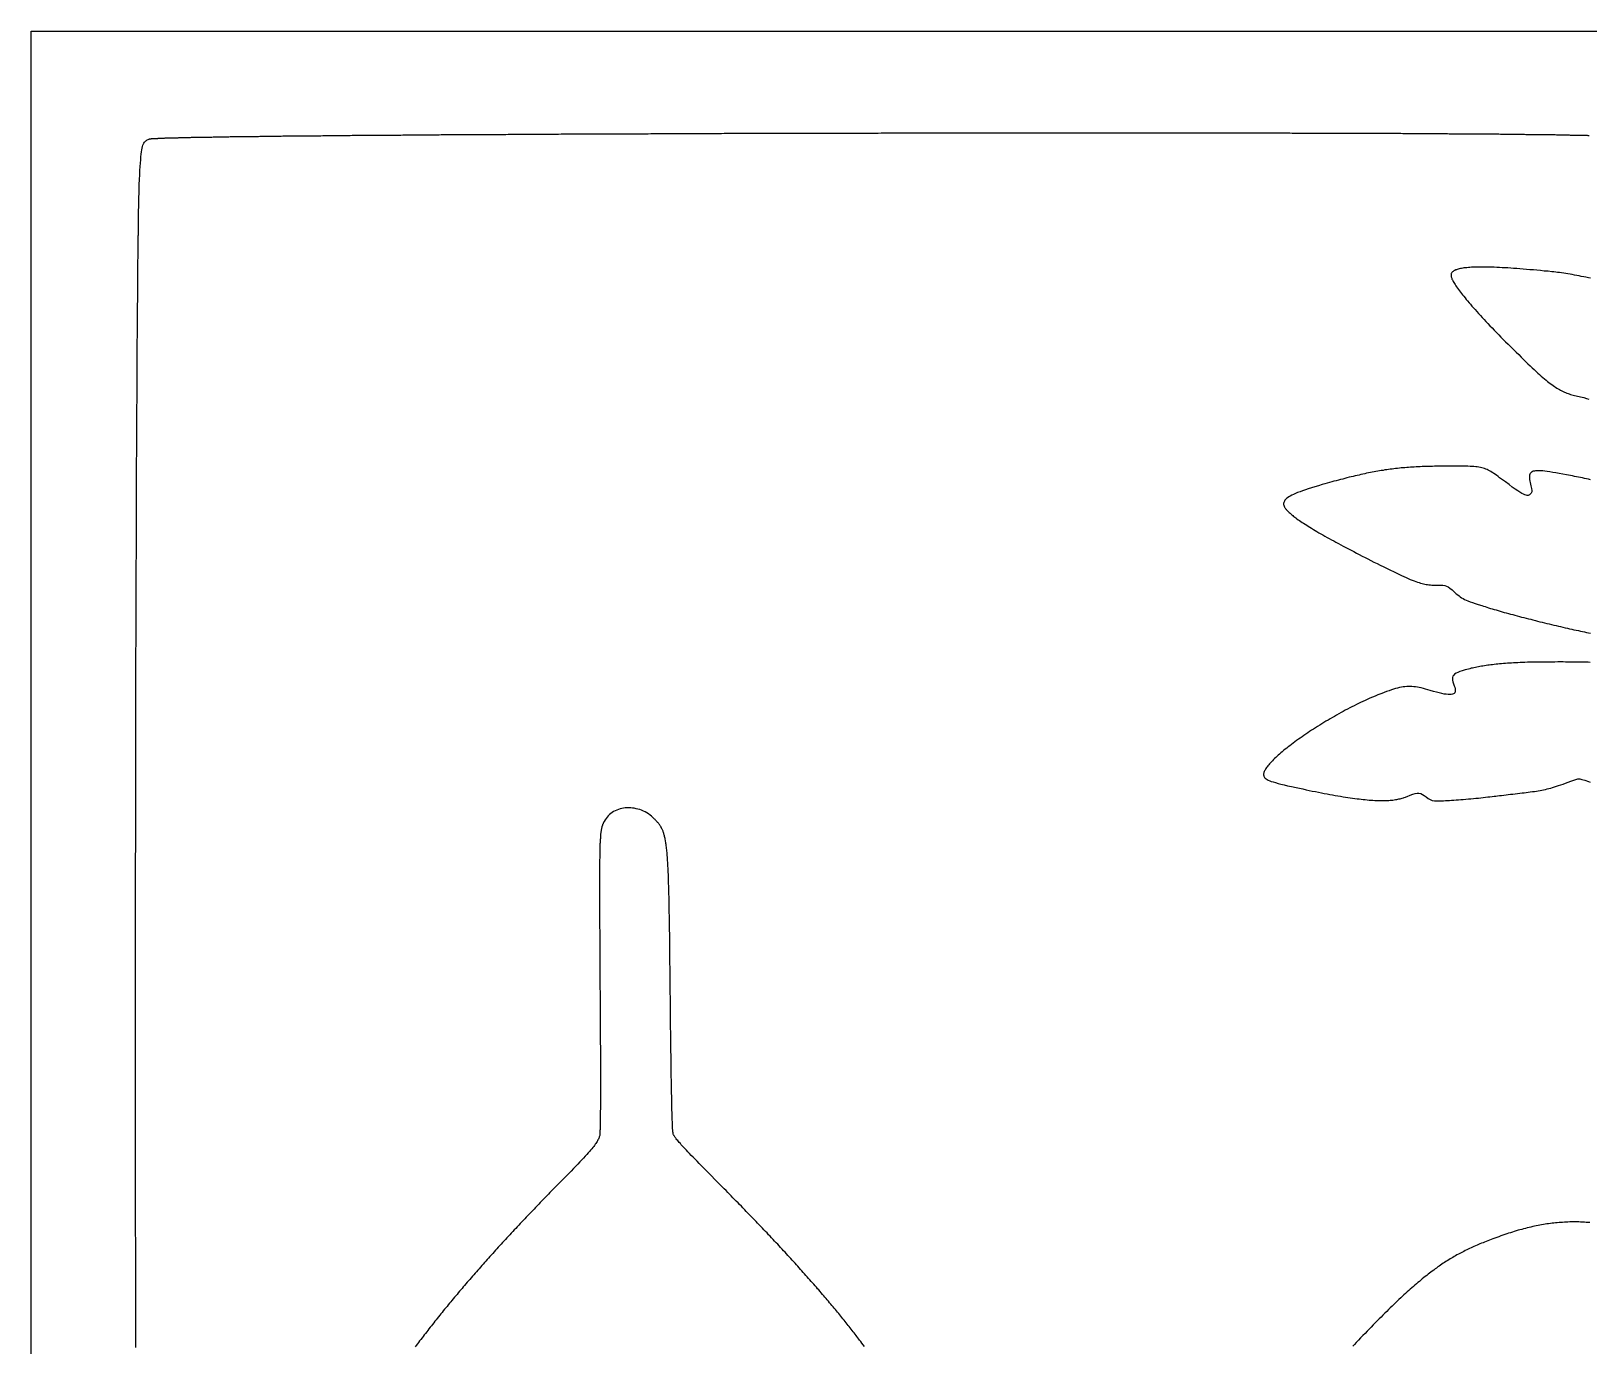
# Model space of a CAD drawing. Header units: millimetres. Extents: x 0 to 300, y 0 to 300.
# Drawn here: x 0 to 117, y 201.3 to 300 of the extents above; entities that cross this region are included whole.
import ezdxf

# ---------------------------------------------------------------- set-up
doc = ezdxf.new("R2010")
doc.units = ezdxf.units.MM
doc.layers.add('DIS_KONTUR', color=1, linetype='Continuous')
doc.layers.add('IC_DELIKLER', color=5, linetype='Continuous')

msp = doc.modelspace()

# ---------------------------------------------------------------- linework, layer by layer
at = {"layer": 'DIS_KONTUR'}
msp.add_lwpolyline([(0, 300), (300, 300), (300, 0), (0, 0)], close=True, dxfattribs=at)
at = {"layer": 'IC_DELIKLER'}
for points in [[(7.86, 201.16), (7.86, 201.33), (7.86, 201.5), (7.86, 201.67), (7.86, 201.84), (7.86, 202.01), (7.86, 202.18), (7.86, 202.36), (7.86, 202.53), (7.86, 202.7), (7.86, 202.88), (7.86, 203.05), (7.86, 203.22), (7.86, 203.4), (7.86, 203.58), (7.86, 203.75), (7.85, 203.93), (7.85, 204.1), (7.85, 204.28), (7.85, 204.46), (7.85, 204.64), (7.85, 204.81), (7.85, 204.99), (7.85, 205.17), (7.85, 205.35), (7.85, 205.53), (7.85, 205.71), (7.85, 205.89), (7.85, 206.07), (7.85, 206.25), (7.85, 206.43), (7.85, 206.61), (7.85, 206.8), (7.85, 206.98), (7.85, 207.16), (7.85, 207.35), (7.85, 207.53), (7.85, 207.71), (7.85, 207.9), (7.85, 208.08), (7.85, 208.27), (7.85, 208.45), (7.85, 208.64), (7.85, 208.82), (7.85, 209.01), (7.85, 209.19), (7.85, 209.38), (7.84, 209.57), (7.84, 209.75), (7.84, 209.94), (7.84, 210.13), (7.84, 210.32), (7.84, 210.51), (7.84, 210.7), (7.84, 210.88), (7.84, 211.07), (7.84, 211.26), (7.84, 211.45), (7.84, 211.64), (7.84, 211.83), (7.84, 212.02), (7.84, 212.22), (7.84, 212.41), (7.84, 212.6), (7.84, 212.79), (7.84, 212.98), (7.84, 213.17), (7.84, 213.37), (7.84, 213.56), (7.84, 213.75), (7.84, 213.95), (7.84, 214.14), (7.84, 214.33), (7.84, 214.53), (7.84, 214.72), (7.84, 214.92), (7.84, 215.11), (7.84, 215.31), (7.84, 215.5), (7.84, 215.7), (7.84, 215.89), (7.84, 216.09), (7.84, 216.28), (7.84, 216.48), (7.84, 216.68), (7.84, 216.87), (7.84, 217.07), (7.84, 217.27), (7.84, 217.46), (7.84, 217.66), (7.84, 217.86), (7.84, 218.06), (7.84, 218.26), (7.84, 218.45), (7.84, 218.65), (7.84, 218.85), (7.84, 219.05), (7.84, 219.25), (7.84, 219.45), (7.84, 219.65), (7.84, 219.85), (7.84, 220.05), (7.84, 220.25), (7.84, 220.45), (7.84, 220.65), (7.84, 220.85), (7.84, 221.05), (7.84, 221.25), (7.84, 221.45), (7.84, 221.65), (7.84, 221.85), (7.84, 222.06), (7.84, 222.26), (7.84, 222.46), (7.84, 222.66), (7.84, 222.86), (7.84, 223.06), (7.84, 223.27), (7.84, 223.47), (7.84, 223.67), (7.84, 223.87), (7.84, 224.08), (7.84, 224.28), (7.84, 224.48), (7.84, 224.69), (7.84, 224.89), (7.84, 225.09), (7.84, 225.3), (7.84, 225.5), (7.84, 225.7), (7.84, 225.91), (7.84, 226.11), (7.84, 226.31), (7.84, 226.52), (7.84, 226.72), (7.84, 226.93), (7.84, 227.13), (7.84, 227.33), (7.84, 227.54), (7.84, 227.74), (7.84, 227.95), (7.84, 228.15), (7.84, 228.36), (7.84, 228.56), (7.84, 228.77), (7.84, 228.97), (7.84, 229.18), (7.84, 229.38), (7.84, 229.59), (7.84, 229.79), (7.84, 230), (7.84, 230.2), (7.84, 230.41), (7.84, 230.61), (7.84, 230.82), (7.84, 231.02), (7.84, 231.23), (7.84, 231.43), (7.84, 231.64), (7.84, 231.85), (7.84, 232.05), (7.84, 232.26), (7.84, 232.46), (7.84, 232.67), (7.84, 232.87), (7.84, 233.08), (7.84, 233.28), (7.84, 233.49), (7.84, 233.7), (7.84, 233.9), (7.84, 234.11), (7.84, 234.31), (7.84, 234.52), (7.84, 234.72), (7.84, 234.93), (7.84, 235.13), (7.84, 235.34), (7.84, 235.55), (7.84, 235.75), (7.84, 235.96), (7.84, 236.16), (7.84, 236.37), (7.84, 236.57), (7.84, 236.78), (7.84, 236.98), (7.84, 237.19), (7.84, 237.39), (7.84, 237.6), (7.84, 237.8), (7.84, 238.01), (7.84, 238.21), (7.85, 238.42), (7.85, 238.62), (7.85, 238.83), (7.85, 239.03), (7.85, 239.24), (7.85, 239.44), (7.85, 239.65), (7.85, 239.85), (7.85, 240.06), (7.85, 240.26), (7.85, 240.47), (7.85, 240.67), (7.85, 240.87), (7.85, 241.08), (7.85, 241.28), (7.85, 241.49), (7.85, 241.69), (7.85, 241.89), (7.85, 242.1), (7.85, 242.3), (7.85, 242.5), (7.85, 242.71), (7.85, 242.91), (7.85, 243.11), (7.85, 243.32), (7.85, 243.52), (7.85, 243.72), (7.85, 243.92), (7.85, 244.13), (7.85, 244.33), (7.85, 244.53), (7.85, 244.73), (7.86, 244.93), (7.86, 245.14), (7.86, 245.34), (7.86, 245.54), (7.86, 245.74), (7.86, 245.94), (7.86, 246.14), (7.86, 246.34), (7.86, 246.54), (7.86, 246.74), (7.86, 246.95), (7.86, 247.15), (7.86, 247.35), (7.86, 247.55), (7.86, 247.75), (7.86, 247.94), (7.86, 248.14), (7.86, 248.34), (7.86, 248.54), (7.86, 248.74), (7.86, 248.94), (7.86, 249.14), (7.86, 249.34), (7.86, 249.53), (7.87, 249.73), (7.87, 249.93), (7.87, 250.13), (7.87, 250.33), (7.87, 250.52), (7.87, 250.72), (7.87, 250.92), (7.87, 251.11), (7.87, 251.31), (7.87, 251.5), (7.87, 251.7), (7.87, 251.9), (7.87, 252.09), (7.87, 252.29), (7.87, 252.48), (7.87, 252.68), (7.87, 252.87), (7.87, 253.06), (7.87, 253.26), (7.87, 253.45), (7.87, 253.65), (7.88, 253.84), (7.88, 254.03), (7.88, 254.22), (7.88, 254.42), (7.88, 254.61), (7.88, 254.8), (7.88, 254.99), (7.88, 255.18), (7.88, 255.38), (7.88, 255.57), (7.88, 255.76), (7.88, 255.95), (7.88, 256.14), (7.88, 256.33), (7.88, 256.52), (7.88, 256.71), (7.88, 256.89), (7.88, 257.08), (7.88, 257.27), (7.89, 257.46), (7.89, 257.65), (7.89, 257.83), (7.89, 258.02), (7.89, 258.21), (7.89, 258.4), (7.89, 258.58), (7.89, 258.77), (7.89, 258.95), (7.89, 259.14), (7.89, 259.32), (7.89, 259.51), (7.89, 259.69), (7.89, 259.88), (7.89, 260.06), (7.89, 260.24), (7.9, 260.43), (7.9, 260.61), (7.9, 260.79), (7.9, 260.97), (7.9, 261.15), (7.9, 261.34), (7.9, 261.52), (7.9, 261.7), (7.9, 261.88), (7.9, 262.06), (7.9, 262.24), (7.9, 262.41), (7.9, 262.59), (7.9, 262.77), (7.9, 262.95), (7.9, 263.13), (7.91, 263.3), (7.91, 263.48), (7.91, 263.66), (7.91, 263.83), (7.91, 264.01), (7.91, 264.19), (7.91, 264.36), (7.91, 264.53), (7.91, 264.71), (7.91, 264.88), (7.91, 265.06), (7.91, 265.23), (7.91, 265.4), (7.91, 265.57), (7.92, 265.74), (7.92, 265.92), (7.92, 266.09), (7.92, 266.26), (7.92, 266.43), (7.92, 266.6), (7.92, 266.77), (7.92, 266.93), (7.92, 267.1), (7.92, 267.27), (7.92, 267.44), (7.92, 267.61), (7.92, 267.77), (7.92, 267.94), (7.93, 268.1), (7.93, 268.27), (7.93, 268.43), (7.93, 268.6), (7.93, 268.76), (7.93, 268.93), (7.93, 269.09), (7.93, 269.25), (7.93, 269.41), (7.93, 269.57), (7.93, 269.73), (7.93, 269.9), (7.93, 270.06), (7.94, 270.22), (7.94, 270.37), (7.94, 270.53), (7.94, 270.69), (7.94, 270.85), (7.94, 271.01), (7.94, 271.16), (7.94, 271.32), (7.94, 271.47), (7.94, 271.63), (7.94, 271.78), (7.94, 271.94), (7.95, 272.09), (7.95, 272.25), (7.95, 272.4), (7.95, 272.55), (7.95, 272.7), (7.95, 272.85), (7.95, 273), (7.95, 273.15), (7.95, 273.3), (7.95, 273.45), (7.95, 273.6), (7.95, 273.75), (7.96, 273.9), (7.96, 274.04), (7.96, 274.19), (7.96, 274.33), (7.96, 274.48), (7.96, 274.62), (7.96, 274.77), (7.96, 274.91), (7.96, 275.05), (7.96, 275.2), (7.96, 275.34), (7.97, 275.48), (7.97, 275.62), (7.97, 275.76), (7.97, 275.9), (7.97, 276.04), (7.97, 276.18), (7.97, 276.31), (7.97, 276.45), (7.97, 276.59), (7.97, 276.72), (7.97, 276.86), (7.98, 276.99), (7.98, 277.13), (7.98, 277.26), (7.98, 277.4), (7.98, 277.53), (7.98, 277.66), (7.98, 277.79), (7.98, 277.92), (7.98, 278.05), (7.98, 278.18), (7.98, 278.31), (7.99, 278.44), (7.99, 278.57), (7.99, 278.69), (7.99, 278.82), (7.99, 278.94), (7.99, 279.07), (7.99, 279.19), (7.99, 279.32), (7.99, 279.44), (7.99, 279.56), (8, 279.68), (8, 279.8), (8, 279.93), (8, 280.04), (8, 280.16), (8, 280.28), (8, 280.4), (8, 280.52), (8, 280.63), (8, 280.75), (8.01, 280.86), (8.01, 280.98), (8.01, 281.09), (8.01, 281.21), (8.01, 281.32), (8.01, 281.43), (8.01, 281.54), (8.01, 281.65), (8.01, 281.76), (8.01, 281.87), (8.02, 281.98), (8.02, 282.09), (8.02, 282.19), (8.02, 282.3), (8.02, 282.4), (8.02, 282.51), (8.02, 282.61), (8.02, 282.72), (8.02, 282.82), (8.03, 282.92), (8.03, 283.02), (8.03, 283.12), (8.03, 283.22), (8.03, 283.32), (8.03, 283.42), (8.03, 283.52), (8.03, 283.61), (8.03, 283.71), (8.03, 283.8), (8.04, 283.9), (8.04, 283.99), (8.04, 284.08), (8.04, 284.18), (8.04, 284.27), (8.04, 284.36), (8.04, 284.45), (8.04, 284.54), (8.04, 284.63), (8.05, 284.71), (8.05, 284.8), (8.05, 284.89), (8.05, 284.97), (8.05, 285.06), (8.05, 285.14), (8.05, 285.22), (8.05, 285.31), (8.05, 285.39), (8.06, 285.47), (8.06, 285.55), (8.06, 285.63), (8.06, 285.7), (8.06, 285.78), (8.06, 285.86), (8.06, 285.93), (8.06, 286.01), (8.06, 286.08), (8.07, 286.16), (8.07, 286.23), (8.07, 286.3), (8.07, 286.37), (8.07, 286.44), (8.07, 286.51), (8.07, 286.58), (8.07, 286.65), (8.08, 286.71), (8.08, 286.78), (8.08, 286.85), (8.08, 286.91), (8.08, 286.97), (8.08, 287.04), (8.08, 287.1), (8.08, 287.16), (8.08, 287.22), (8.09, 287.28), (8.09, 287.34), (8.09, 287.39), (8.09, 287.45), (8.09, 287.51), (8.09, 287.56), (8.09, 287.61), (8.09, 287.67), (8.1, 287.72), (8.1, 287.77), (8.1, 287.82), (8.1, 287.87), (8.1, 287.92), (8.1, 287.97), (8.1, 288.01), (8.1, 288.06), (8.11, 288.1), (8.11, 288.15), (8.11, 288.19), (8.11, 288.23), (8.11, 288.28), (8.11, 288.32), (8.11, 288.36), (8.11, 288.39), (8.12, 288.43), (8.12, 288.47), (8.12, 288.51), (8.12, 288.54), (8.12, 288.57), (8.12, 288.61), (8.12, 288.64), (8.12, 288.67), (8.13, 288.7), (8.13, 288.73), (8.13, 288.76), (8.13, 288.79), (8.13, 288.81), (8.13, 288.84), (8.13, 288.86), (8.15, 289.22), (8.17, 289.54), (8.19, 289.84), (8.21, 290.1), (8.23, 290.35), (8.24, 290.56), (8.26, 290.76), (8.29, 290.93), (8.31, 291.08), (8.33, 291.22), (8.36, 291.34), (8.39, 291.44), (8.43, 291.53), (8.46, 291.6), (8.5, 291.66), (8.55, 291.72), (8.6, 291.77), (8.65, 291.8), (8.71, 291.84), (8.78, 291.87), (8.85, 291.9), (8.85, 291.9), (8.86, 291.9), (8.87, 291.9), (8.87, 291.91), (8.88, 291.91), (8.89, 291.91), (8.91, 291.91), (8.92, 291.91), (8.93, 291.91), (8.95, 291.92), (8.96, 291.92), (8.98, 291.92), (9, 291.92), (9.02, 291.92), (9.04, 291.93), (9.06, 291.93), (9.08, 291.93), (9.1, 291.93), (9.13, 291.93), (9.15, 291.93), (9.18, 291.94), (9.21, 291.94), (9.23, 291.94), (9.26, 291.94), (9.29, 291.94), (9.33, 291.94), (9.36, 291.95), (9.39, 291.95), (9.43, 291.95), (9.46, 291.95), (9.5, 291.95), (9.53, 291.96), (9.57, 291.96), (9.61, 291.96), (9.65, 291.96), (9.69, 291.96), (9.74, 291.96), (9.78, 291.97), (9.82, 291.97), (9.87, 291.97), (9.91, 291.97), (9.96, 291.97), (10.01, 291.97), (10.06, 291.98), (10.11, 291.98), (10.16, 291.98), (10.21, 291.98), (10.26, 291.98), (10.32, 291.98), (10.37, 291.99), (10.43, 291.99), (10.48, 291.99), (10.54, 291.99), (10.6, 291.99), (10.66, 291.99), (10.72, 292), (10.78, 292), (10.84, 292), (10.9, 292), (10.97, 292), (11.03, 292), (11.1, 292.01), (11.16, 292.01), (11.23, 292.01), (11.3, 292.01), (11.37, 292.01), (11.44, 292.01), (11.51, 292.02), (11.58, 292.02), (11.66, 292.02), (11.73, 292.02), (11.8, 292.02), (11.88, 292.02), (11.96, 292.02), (12.03, 292.03), (12.11, 292.03), (12.19, 292.03), (12.27, 292.03), (12.35, 292.03), (12.43, 292.03), (12.51, 292.04), (12.6, 292.04), (12.68, 292.04), (12.77, 292.04), (12.85, 292.04), (12.94, 292.04), (13.03, 292.05), (13.11, 292.05), (13.2, 292.05), (13.29, 292.05), (13.38, 292.05), (13.48, 292.05), (13.57, 292.05), (13.66, 292.06), (13.75, 292.06), (13.85, 292.06), (13.95, 292.06), (14.04, 292.06), (14.14, 292.06), (14.24, 292.07), (14.34, 292.07), (14.44, 292.07), (14.54, 292.07), (14.64, 292.07), (14.74, 292.07), (14.84, 292.07), (14.94, 292.08), (15.05, 292.08), (15.15, 292.08), (15.26, 292.08), (15.37, 292.08), (15.47, 292.08), (15.58, 292.09), (15.69, 292.09), (15.8, 292.09), (15.91, 292.09), (16.02, 292.09), (16.13, 292.09), (16.25, 292.09), (16.36, 292.1), (16.47, 292.1), (16.59, 292.1), (16.7, 292.1), (16.82, 292.1), (16.94, 292.1), (17.06, 292.1), (17.17, 292.11), (17.29, 292.11), (17.41, 292.11), (17.53, 292.11), (17.66, 292.11), (17.78, 292.11), (17.9, 292.11), (18.02, 292.12), (18.15, 292.12), (18.27, 292.12), (18.4, 292.12), (18.53, 292.12), (18.65, 292.12), (18.78, 292.12), (18.91, 292.13), (19.04, 292.13), (19.17, 292.13), (19.3, 292.13), (19.43, 292.13), (19.56, 292.13), (19.69, 292.13), (19.83, 292.14), (19.96, 292.14), (20.09, 292.14), (20.23, 292.14), (20.36, 292.14), (20.5, 292.14), (20.64, 292.14), (20.78, 292.15), (20.91, 292.15), (21.05, 292.15), (21.19, 292.15), (21.33, 292.15), (21.47, 292.15), (21.62, 292.15), (21.76, 292.15), (21.9, 292.16), (22.04, 292.16), (22.19, 292.16), (22.33, 292.16), (22.48, 292.16), (22.62, 292.16), (22.77, 292.16), (22.92, 292.17), (23.06, 292.17), (23.21, 292.17), (23.36, 292.17), (23.51, 292.17), (23.66, 292.17), (23.81, 292.17), (23.96, 292.17), (24.11, 292.18), (24.27, 292.18), (24.42, 292.18), (24.57, 292.18), (24.73, 292.18), (24.88, 292.18), (25.04, 292.18), (25.19, 292.18), (25.35, 292.19), (25.51, 292.19), (25.66, 292.19), (25.82, 292.19), (25.98, 292.19), (26.14, 292.19), (26.3, 292.19), (26.46, 292.19), (26.62, 292.2), (26.78, 292.2), (26.94, 292.2), (27.1, 292.2), (27.27, 292.2), (27.43, 292.2), (27.59, 292.2), (27.76, 292.2), (27.92, 292.21), (28.09, 292.21), (28.25, 292.21), (28.42, 292.21), (28.59, 292.21), (28.75, 292.21), (28.92, 292.21), (29.09, 292.21), (29.26, 292.21), (29.43, 292.22), (29.6, 292.22), (29.77, 292.22), (29.94, 292.22), (30.11, 292.22), (30.28, 292.22), (30.45, 292.22), (30.63, 292.22), (30.8, 292.23), (30.97, 292.23), (31.15, 292.23), (31.32, 292.23), (31.5, 292.23), (31.67, 292.23), (31.85, 292.23), (32.03, 292.23), (32.2, 292.23), (32.38, 292.24), (32.56, 292.24), (32.73, 292.24), (32.91, 292.24), (33.09, 292.24), (33.27, 292.24), (33.45, 292.24), (33.63, 292.24), (33.81, 292.24), (33.99, 292.24), (34.17, 292.25), (34.36, 292.25), (34.54, 292.25), (34.72, 292.25), (34.9, 292.25), (35.09, 292.25), (35.27, 292.25), (35.46, 292.25), (35.64, 292.25), (35.83, 292.26), (36.01, 292.26), (36.2, 292.26), (36.38, 292.26), (36.57, 292.26), (36.76, 292.26), (36.94, 292.26), (37.13, 292.26), (37.32, 292.26), (37.51, 292.26), (37.7, 292.27), (37.89, 292.27), (38.08, 292.27), (38.27, 292.27), (38.46, 292.27), (38.65, 292.27), (38.84, 292.27), (39.03, 292.27), (39.22, 292.27), (39.41, 292.27), (39.6, 292.27), (39.8, 292.28), (39.99, 292.28), (40.18, 292.28), (40.38, 292.28), (40.57, 292.28), (40.76, 292.28), (40.96, 292.28), (41.15, 292.28), (41.35, 292.28), (41.54, 292.28), (41.74, 292.29), (41.94, 292.29), (42.13, 292.29), (42.33, 292.29), (42.52, 292.29), (42.72, 292.29), (42.92, 292.29), (43.12, 292.29), (43.31, 292.29), (43.51, 292.29), (43.71, 292.29), (43.91, 292.29), (44.11, 292.3), (44.31, 292.3), (44.51, 292.3), (44.71, 292.3), (44.91, 292.3), (45.11, 292.3), (45.31, 292.3), (45.51, 292.3), (45.71, 292.3), (45.91, 292.3), (46.11, 292.3), (46.32, 292.3), (46.52, 292.31), (46.72, 292.31), (46.92, 292.31), (47.13, 292.31), (47.33, 292.31), (47.53, 292.31), (47.74, 292.31), (47.94, 292.31), (48.14, 292.31), (48.35, 292.31), (48.55, 292.31), (48.76, 292.31), (48.96, 292.31), (49.16, 292.32), (49.37, 292.32), (49.57, 292.32), (49.78, 292.32), (49.99, 292.32), (50.19, 292.32), (50.4, 292.32), (50.6, 292.32), (50.81, 292.32), (51.02, 292.32), (51.22, 292.32), (51.43, 292.32), (51.64, 292.32), (51.84, 292.32), (52.05, 292.33), (52.26, 292.33), (52.47, 292.33), (52.67, 292.33), (52.88, 292.33), (53.09, 292.33), (53.3, 292.33), (53.51, 292.33), (53.71, 292.33), (53.92, 292.33), (54.13, 292.33), (54.34, 292.33), (54.55, 292.33), (54.76, 292.33), (54.97, 292.33), (55.18, 292.33), (55.39, 292.34), (55.6, 292.34), (55.81, 292.34), (56.02, 292.34), (56.23, 292.34), (56.44, 292.34), (56.65, 292.34), (56.86, 292.34), (57.07, 292.34), (57.28, 292.34), (57.49, 292.34), (57.7, 292.34), (57.91, 292.34), (58.12, 292.34), (58.33, 292.34), (58.54, 292.34), (58.75, 292.34), (58.96, 292.34), (59.17, 292.35), (59.38, 292.35), (59.59, 292.35), (59.81, 292.35), (60.02, 292.35), (60.23, 292.35), (60.44, 292.35), (60.65, 292.35), (60.86, 292.35), (61.07, 292.35), (61.29, 292.35), (61.5, 292.35), (61.71, 292.35), (61.92, 292.35), (62.13, 292.35), (62.34, 292.35), (62.55, 292.35), (62.77, 292.35), (62.98, 292.35), (63.19, 292.35), (63.4, 292.35), (63.61, 292.35), (63.82, 292.36), (64.04, 292.36), (64.25, 292.36), (64.46, 292.36), (64.67, 292.36), (64.88, 292.36), (65.09, 292.36), (65.31, 292.36), (65.52, 292.36), (65.73, 292.36), (65.94, 292.36), (66.15, 292.36), (66.36, 292.36), (66.57, 292.36), (66.79, 292.36), (67, 292.36), (67.21, 292.36), (67.42, 292.36), (67.63, 292.36), (67.84, 292.36), (68.05, 292.36), (68.26, 292.36), (68.47, 292.36), (68.69, 292.36), (68.9, 292.36), (69.11, 292.36), (69.32, 292.36), (69.53, 292.36), (69.74, 292.36), (69.95, 292.36), (70.16, 292.37), (70.37, 292.37), (70.58, 292.37), (70.79, 292.37), (71, 292.37), (71.21, 292.37), (71.42, 292.37), (71.63, 292.37), (71.84, 292.37), (72.05, 292.37), (72.26, 292.37), (72.47, 292.37), (72.68, 292.37), (72.89, 292.37), (73.09, 292.37), (73.3, 292.37), (73.51, 292.37), (73.72, 292.37), (73.93, 292.37), (74.14, 292.37), (74.35, 292.37), (74.55, 292.37), (74.76, 292.37), (74.97, 292.37), (75.18, 292.37), (75.38, 292.37), (75.59, 292.37), (75.8, 292.37), (76, 292.37), (76.21, 292.37), (76.42, 292.37), (76.62, 292.37), (76.83, 292.37), (77.04, 292.37), (77.24, 292.37), (77.45, 292.37), (77.65, 292.37), (77.86, 292.37), (78.06, 292.37), (78.27, 292.37), (78.47, 292.37), (78.68, 292.37), (78.88, 292.37), (79.09, 292.37), (79.29, 292.37), (79.49, 292.37), (79.7, 292.37), (79.9, 292.37), (80.1, 292.37), (80.31, 292.37), (80.51, 292.37), (80.71, 292.37), (80.91, 292.37), (81.12, 292.37), (81.32, 292.37), (81.52, 292.37), (81.72, 292.37), (81.92, 292.37), (82.12, 292.37), (82.32, 292.37), (82.52, 292.37), (82.72, 292.37), (82.92, 292.37), (83.12, 292.37), (83.32, 292.37), (83.52, 292.37), (83.72, 292.37), (83.92, 292.37), (84.12, 292.37), (84.31, 292.37), (84.51, 292.37), (84.71, 292.37), (84.91, 292.37), (85.1, 292.37), (85.3, 292.37), (85.49, 292.37), (85.69, 292.37), (85.89, 292.37), (86.08, 292.37), (86.28, 292.37), (86.47, 292.37), (86.67, 292.37), (86.86, 292.37), (87.05, 292.37), (87.25, 292.37), (87.44, 292.37), (87.63, 292.37), (87.82, 292.37), (88.02, 292.37), (88.21, 292.37), (88.4, 292.37), (88.59, 292.37), (88.78, 292.37), (88.97, 292.37), (89.16, 292.37), (89.35, 292.36), (89.54, 292.36), (89.73, 292.36), (89.92, 292.36), (90.11, 292.36), (90.29, 292.36), (90.48, 292.36), (90.67, 292.36), (90.86, 292.36), (91.04, 292.36), (91.23, 292.36), (91.41, 292.36), (91.6, 292.36), (91.78, 292.36), (91.97, 292.36), (92.15, 292.36), (92.34, 292.36), (92.52, 292.36), (92.7, 292.36), (92.89, 292.36), (93.07, 292.36), (93.25, 292.36), (93.43, 292.36), (93.61, 292.36), (93.79, 292.36), (93.97, 292.36), (94.15, 292.36), (94.33, 292.36), (94.51, 292.36), (94.69, 292.35), (94.87, 292.35), (95.04, 292.35), (95.22, 292.35), (95.4, 292.35), (95.57, 292.35), (95.75, 292.35), (95.92, 292.35), (96.1, 292.35), (96.27, 292.35), (96.45, 292.35), (96.62, 292.35), (96.79, 292.35), (96.96, 292.35), (97.14, 292.35), (97.31, 292.35), (97.48, 292.35), (97.65, 292.35), (97.82, 292.35), (97.99, 292.35), (98.16, 292.34), (98.33, 292.34), (98.5, 292.34), (98.66, 292.34), (98.83, 292.34), (99, 292.34), (99.16, 292.34), (99.33, 292.34), (99.49, 292.34), (99.66, 292.34), (99.82, 292.34), (99.99, 292.34), (100.15, 292.34), (100.31, 292.34), (100.47, 292.34), (100.63, 292.34), (100.8, 292.33), (100.96, 292.33), (101.12, 292.33), (101.28, 292.33), (101.43, 292.33), (101.59, 292.33), (101.75, 292.33), (101.91, 292.33), (102.06, 292.33), (102.22, 292.33), (102.38, 292.33), (102.53, 292.33), (102.68, 292.33), (102.84, 292.33), (102.99, 292.32), (103.14, 292.32), (103.3, 292.32), (103.45, 292.32), (103.6, 292.32), (103.75, 292.32), (103.9, 292.32), (104.05, 292.32), (104.2, 292.32), (104.34, 292.32), (104.49, 292.32), (104.64, 292.32), (104.78, 292.32), (104.93, 292.31), (105.07, 292.31), (105.22, 292.31), (105.36, 292.31), (105.51, 292.31), (105.65, 292.31), (105.79, 292.31), (105.93, 292.31), (106.07, 292.31), (106.21, 292.31), (106.35, 292.31), (106.49, 292.3), (106.63, 292.3), (106.77, 292.3), (106.9, 292.3), (107.04, 292.3), (107.17, 292.3), (107.31, 292.3), (107.44, 292.3), (107.58, 292.3), (107.71, 292.3), (107.84, 292.3), (107.97, 292.29), (108.1, 292.29), (108.23, 292.29), (108.36, 292.29), (108.49, 292.29), (108.62, 292.29), (108.75, 292.29), (108.87, 292.29), (109, 292.29), (109.12, 292.29), (109.25, 292.28), (109.37, 292.28), (109.5, 292.28), (109.62, 292.28), (109.74, 292.28), (109.86, 292.28), (109.98, 292.28), (110.1, 292.28), (110.22, 292.28), (110.34, 292.27), (110.46, 292.27), (110.57, 292.27), (110.69, 292.27), (110.8, 292.27), (110.92, 292.27), (111.03, 292.27), (111.15, 292.27), (111.26, 292.27), (111.37, 292.26), (111.48, 292.26), (111.59, 292.26), (111.7, 292.26), (111.81, 292.26), (111.92, 292.26), (112.02, 292.26), (112.13, 292.26), (112.24, 292.25), (112.34, 292.25), (112.44, 292.25), (112.55, 292.25), (112.65, 292.25), (112.75, 292.25), (112.85, 292.25), (112.95, 292.25), (113.05, 292.24), (113.15, 292.24), (113.25, 292.24), (113.34, 292.24), (113.44, 292.24), (113.54, 292.24), (113.63, 292.24), (113.72, 292.24), (113.82, 292.23), (113.91, 292.23), (114, 292.23), (114.09, 292.23), (114.18, 292.23), (114.27, 292.23), (114.36, 292.23), (114.44, 292.23), (114.53, 292.22), (114.61, 292.22), (114.7, 292.22), (114.78, 292.22), (114.87, 292.22), (114.95, 292.22), (115.03, 292.22), (115.11, 292.21), (115.19, 292.21), (115.27, 292.21), (115.34, 292.21), (115.42, 292.21), (115.5, 292.21), (115.57, 292.2), (115.65, 292.2), (115.72, 292.2), (115.79, 292.2), (115.86, 292.2), (115.93, 292.2), (116, 292.2), (116.07, 292.19), (116.14, 292.19), (116.21, 292.19), (116.27, 292.19), (116.34, 292.19), (116.4, 292.19), (116.47, 292.19), (116.53, 292.18), (116.59, 292.18), (116.65, 292.18), (116.71, 292.18), (116.77, 292.18), (116.83, 292.18), (116.88, 292.17), (116.94, 292.17), (117, 292.17)], [(117.1, 281.45), (116.93, 281.49), (116.75, 281.52), (116.58, 281.56), (116.4, 281.59), (116.23, 281.63), (116.06, 281.66), (115.89, 281.69), (115.72, 281.72), (115.56, 281.75), (115.4, 281.78), (115.24, 281.8), (115.08, 281.83), (114.92, 281.85), (114.77, 281.87), (114.62, 281.89), (114.48, 281.91), (114.34, 281.92), (114.2, 281.94), (113.91, 281.97), (113.62, 281.99), (113.34, 282.02), (113.07, 282.05), (112.8, 282.07), (112.54, 282.09), (112.28, 282.11), (112.03, 282.13), (111.79, 282.15), (111.55, 282.17), (111.32, 282.19), (111.1, 282.2), (110.88, 282.22), (110.67, 282.23), (110.46, 282.24), (110.26, 282.25), (110.06, 282.26), (109.87, 282.27), (109.69, 282.27), (109.51, 282.28), (109.34, 282.28), (109.17, 282.28), (109.01, 282.29), (108.85, 282.29), (108.7, 282.28), (108.56, 282.28), (108.42, 282.28), (108.28, 282.27), (108.16, 282.27), (108.03, 282.26), (107.92, 282.25), (107.8, 282.24), (107.7, 282.23), (107.59, 282.22), (107.5, 282.2), (107.41, 282.19), (107.32, 282.17), (107.24, 282.15), (107.16, 282.13), (107.09, 282.11), (107.03, 282.09), (106.97, 282.07), (106.91, 282.04), (106.86, 282.02), (106.81, 281.99), (106.77, 281.96), (106.74, 281.93), (106.7, 281.9), (106.68, 281.87), (106.66, 281.84), (106.64, 281.8), (106.63, 281.77), (106.62, 281.73), (106.62, 281.69), (106.62, 281.65), (106.62, 281.61), (106.63, 281.56), (106.65, 281.51), (106.67, 281.45), (106.69, 281.39), (106.72, 281.33), (106.75, 281.27), (106.79, 281.2), (106.83, 281.12), (106.88, 281.05), (106.93, 280.97), (106.98, 280.88), (107.04, 280.8), (107.11, 280.7), (107.17, 280.61), (107.25, 280.51), (107.32, 280.41), (107.4, 280.31), (107.49, 280.2), (107.57, 280.09), (107.67, 279.98), (107.76, 279.86), (107.86, 279.74), (107.97, 279.61), (108.08, 279.49), (108.19, 279.36), (108.31, 279.22), (108.43, 279.09), (108.56, 278.95), (108.68, 278.8), (108.82, 278.66), (108.96, 278.51), (109.1, 278.36), (109.24, 278.2), (109.39, 278.04), (109.54, 277.88), (109.7, 277.72), (109.86, 277.55), (110.03, 277.38), (110.2, 277.21), (110.37, 277.03), (110.54, 276.85), (110.72, 276.67), (110.91, 276.49), (111.1, 276.3), (111.3, 276.09), (111.5, 275.9), (111.7, 275.71), (111.88, 275.52), (112.06, 275.35), (112.23, 275.18), (112.39, 275.02), (112.55, 274.87), (112.7, 274.73), (112.85, 274.59), (112.99, 274.46), (113.13, 274.33), (113.26, 274.21), (113.39, 274.1), (113.51, 273.99), (113.63, 273.89), (113.75, 273.79), (113.86, 273.7), (113.97, 273.62), (114.07, 273.54), (114.18, 273.46), (114.28, 273.39), (114.38, 273.32), (114.47, 273.26), (114.57, 273.19), (114.66, 273.14), (114.76, 273.09), (114.85, 273.04), (114.94, 272.99), (115.03, 272.94), (115.13, 272.9), (115.22, 272.86), (115.31, 272.83), (115.41, 272.79), (115.5, 272.76), (115.6, 272.73), (115.7, 272.7), (115.8, 272.67), (115.9, 272.64), (116.01, 272.62), (116.12, 272.59), (116.23, 272.57), (116.35, 272.54), (116.59, 272.49), (116.8, 272.43), (116.97, 272.38)], [(117.09, 266.31), (116.94, 266.35), (116.79, 266.38), (116.64, 266.41), (116.49, 266.45), (116.35, 266.48), (116.2, 266.51), (116.05, 266.54), (115.9, 266.57), (115.75, 266.6), (115.6, 266.63), (115.45, 266.66), (115.3, 266.69), (115.01, 266.74), (114.74, 266.79), (114.49, 266.84), (114.26, 266.87), (114.05, 266.91), (113.85, 266.94), (113.66, 266.96), (113.5, 266.98), (113.35, 266.99), (113.21, 266.99), (113.08, 266.99), (112.97, 266.98), (112.88, 266.97), (112.79, 266.95), (112.72, 266.92), (112.66, 266.88), (112.61, 266.84), (112.57, 266.79), (112.54, 266.73), (112.52, 266.67), (112.51, 266.6), (112.5, 266.52), (112.5, 266.43), (112.52, 266.33), (112.53, 266.22), (112.56, 266.11), (112.59, 265.98), (112.62, 265.85), (112.67, 265.65), (112.69, 265.5), (112.68, 265.4), (112.64, 265.31), (112.57, 265.23), (112.52, 265.19), (112.47, 265.16), (112.41, 265.14), (112.34, 265.14), (112.26, 265.15), (112.17, 265.18), (112.06, 265.23), (111.94, 265.29), (111.79, 265.38), (111.63, 265.49), (111.44, 265.62), (111.22, 265.77), (110.98, 265.95), (110.7, 266.15), (110.55, 266.27), (110.41, 266.37), (110.27, 266.47), (110.15, 266.56), (110.03, 266.65), (109.92, 266.73), (109.81, 266.8), (109.71, 266.87), (109.61, 266.93), (109.51, 266.98), (109.41, 267.03), (109.32, 267.08), (109.22, 267.12), (109.13, 267.16), (109.03, 267.19), (108.93, 267.22), (108.82, 267.24), (108.71, 267.26), (108.59, 267.28), (108.47, 267.29), (108.34, 267.31), (108.2, 267.32), (108.05, 267.32), (107.89, 267.33), (107.72, 267.33), (107.53, 267.34), (107.34, 267.34), (107.13, 267.34), (106.9, 267.34), (106.66, 267.34), (106.4, 267.34), (106.22, 267.34), (106.05, 267.34), (105.88, 267.33), (105.71, 267.33), (105.55, 267.33), (105.38, 267.33), (105.22, 267.32), (105.06, 267.32), (104.91, 267.32), (104.75, 267.31), (104.6, 267.31), (104.45, 267.3), (104.3, 267.29), (104.15, 267.29), (104, 267.28), (103.86, 267.27), (103.71, 267.26), (103.57, 267.25), (103.43, 267.24), (103.29, 267.23), (103.15, 267.22), (103.01, 267.21), (102.87, 267.2), (102.74, 267.18), (102.6, 267.17), (102.46, 267.15), (102.33, 267.14), (102.19, 267.12), (102.06, 267.1), (101.92, 267.08), (101.79, 267.07), (101.65, 267.05), (101.52, 267.02), (101.38, 267), (101.25, 266.98), (101.11, 266.96), (100.97, 266.93), (100.84, 266.91), (100.7, 266.88), (100.56, 266.86), (100.42, 266.83), (100.28, 266.8), (100.14, 266.77), (100, 266.74), (99.85, 266.71), (99.71, 266.67), (99.56, 266.64), (99.41, 266.61), (99.26, 266.57), (99.11, 266.53), (98.96, 266.5), (98.8, 266.46), (98.65, 266.42), (98.49, 266.37), (98.33, 266.33), (98.16, 266.29), (98, 266.24), (97.83, 266.2), (97.66, 266.15), (97.49, 266.1), (97.31, 266.05), (97.13, 266), (96.95, 265.95), (96.66, 265.87), (96.39, 265.79), (96.14, 265.71), (95.9, 265.63), (95.68, 265.56), (95.47, 265.49), (95.28, 265.42), (95.1, 265.35), (94.94, 265.28), (94.8, 265.22), (94.66, 265.15), (94.54, 265.09), (94.44, 265.03), (94.35, 264.97), (94.27, 264.9), (94.2, 264.84), (94.15, 264.78), (94.11, 264.72), (94.08, 264.66), (94.06, 264.6), (94.05, 264.53), (94.05, 264.47), (94.06, 264.4), (94.09, 264.33), (94.12, 264.27), (94.14, 264.23), (94.17, 264.18), (94.2, 264.14), (94.23, 264.1), (94.27, 264.05), (94.32, 264), (94.36, 263.96), (94.41, 263.91), (94.47, 263.85), (94.53, 263.8), (94.59, 263.75), (94.66, 263.69), (94.73, 263.63), (94.8, 263.57), (94.88, 263.51), (94.97, 263.45), (95.05, 263.39), (95.15, 263.32), (95.24, 263.25), (95.34, 263.19), (95.44, 263.12), (95.55, 263.05), (95.66, 262.97), (95.78, 262.9), (95.9, 262.83), (96.02, 262.75), (96.15, 262.67), (96.28, 262.59), (96.41, 262.51), (96.55, 262.43), (96.7, 262.34), (96.84, 262.26), (96.99, 262.17), (97.15, 262.08), (97.31, 261.99), (97.47, 261.9), (97.64, 261.81), (97.81, 261.72), (97.98, 261.62), (98.16, 261.52), (98.34, 261.43), (98.53, 261.33), (98.72, 261.23), (98.91, 261.12), (99.11, 261.02), (99.31, 260.92), (99.52, 260.81), (99.73, 260.7), (99.94, 260.59), (100.16, 260.48), (100.38, 260.37), (100.6, 260.26), (100.83, 260.14), (101.06, 260.02), (101.3, 259.91), (101.57, 259.77), (101.82, 259.65), (102.07, 259.53), (102.29, 259.42), (102.51, 259.32), (102.71, 259.22), (102.9, 259.13), (103.08, 259.05), (103.25, 258.97), (103.41, 258.9), (103.56, 258.84), (103.71, 258.78), (103.85, 258.73), (103.98, 258.68), (104.1, 258.63), (104.22, 258.59), (104.33, 258.56), (104.45, 258.53), (104.55, 258.5), (104.66, 258.48), (104.76, 258.46), (104.86, 258.44), (104.96, 258.43), (105.07, 258.42), (105.17, 258.41), (105.27, 258.41), (105.38, 258.4), (105.49, 258.4), (105.6, 258.4), (105.83, 258.4), (106.01, 258.39), (106.16, 258.37), (106.28, 258.33), (106.4, 258.27), (106.54, 258.17), (106.7, 258.04), (106.9, 257.86), (107.01, 257.76), (107.12, 257.67), (107.22, 257.59), (107.31, 257.52), (107.41, 257.45), (107.52, 257.39), (107.63, 257.33), (107.75, 257.28), (107.89, 257.22), (108.05, 257.16), (108.22, 257.1), (108.43, 257.03), (108.66, 256.95), (108.93, 256.87), (109.05, 256.83), (109.18, 256.79), (109.31, 256.75), (109.44, 256.7), (109.58, 256.66), (109.72, 256.62), (109.86, 256.58), (110.01, 256.54), (110.16, 256.49), (110.31, 256.45), (110.46, 256.41), (110.62, 256.36), (110.77, 256.32), (110.93, 256.28), (111.09, 256.23), (111.25, 256.19), (111.42, 256.14), (111.58, 256.1), (111.75, 256.06), (111.92, 256.01), (112.09, 255.97), (112.26, 255.92), (112.43, 255.88), (112.6, 255.84), (112.77, 255.79), (112.95, 255.75), (113.12, 255.7), (113.29, 255.66), (113.47, 255.62), (113.64, 255.58), (113.82, 255.53), (113.99, 255.49), (114.16, 255.45), (114.34, 255.41), (114.51, 255.37), (114.68, 255.33), (114.85, 255.29), (115.02, 255.25), (115.19, 255.21), (115.36, 255.17), (115.52, 255.13), (115.69, 255.1), (115.85, 255.06), (116.02, 255.03), (116.18, 254.99), (116.33, 254.96), (116.49, 254.92), (116.65, 254.89), (116.8, 254.86), (116.95, 254.83), (117.09, 254.8)], [(117.07, 252.6), (116.92, 252.61), (116.76, 252.61), (116.6, 252.62), (116.43, 252.62), (116.27, 252.62), (116.1, 252.63), (115.93, 252.63), (115.75, 252.63), (115.58, 252.63), (115.4, 252.63), (115.22, 252.63), (115.03, 252.64), (114.84, 252.64), (114.65, 252.64), (114.42, 252.63), (114.19, 252.63), (113.96, 252.63), (113.74, 252.63), (113.53, 252.63), (113.32, 252.63), (113.12, 252.62), (112.92, 252.62), (112.72, 252.61), (112.53, 252.61), (112.35, 252.61), (112.16, 252.6), (111.99, 252.59), (111.81, 252.59), (111.64, 252.58), (111.48, 252.57), (111.31, 252.56), (111.16, 252.55), (111, 252.55), (110.85, 252.54), (110.7, 252.53), (110.55, 252.51), (110.41, 252.5), (110.27, 252.49), (110.14, 252.48), (110, 252.46), (109.87, 252.45), (109.74, 252.43), (109.61, 252.42), (109.49, 252.4), (109.37, 252.39), (109.25, 252.37), (109.13, 252.35), (109.01, 252.33), (108.9, 252.31), (108.78, 252.29), (108.67, 252.27), (108.56, 252.25), (108.45, 252.23), (108.34, 252.2), (108.24, 252.18), (108.13, 252.16), (108.03, 252.13), (107.92, 252.1), (107.68, 252.04), (107.46, 251.98), (107.28, 251.91), (107.13, 251.85), (107, 251.79), (106.89, 251.72), (106.82, 251.64), (106.76, 251.56), (106.73, 251.47), (106.72, 251.37), (106.73, 251.26), (106.75, 251.14), (106.8, 251), (106.86, 250.85), (106.9, 250.74), (106.93, 250.63), (106.94, 250.54), (106.94, 250.46), (106.93, 250.39), (106.9, 250.33), (106.86, 250.28), (106.8, 250.24), (106.72, 250.22), (106.63, 250.2), (106.52, 250.19), (106.4, 250.19), (106.26, 250.21), (106.1, 250.23), (105.93, 250.26), (105.73, 250.31), (105.52, 250.36), (105.3, 250.43), (105.05, 250.5), (104.87, 250.55), (104.7, 250.6), (104.54, 250.65), (104.38, 250.69), (104.23, 250.72), (104.09, 250.75), (103.95, 250.77), (103.82, 250.78), (103.68, 250.8), (103.55, 250.8), (103.42, 250.8), (103.3, 250.8), (103.16, 250.78), (103.03, 250.77), (102.9, 250.74), (102.76, 250.71), (102.61, 250.68), (102.46, 250.64), (102.3, 250.59), (102.14, 250.54), (101.97, 250.48), (101.78, 250.41), (101.59, 250.34), (101.43, 250.28), (101.28, 250.22), (101.12, 250.16), (100.96, 250.09), (100.8, 250.03), (100.64, 249.96), (100.48, 249.89), (100.32, 249.82), (100.16, 249.74), (100, 249.67), (99.83, 249.59), (99.67, 249.51), (99.51, 249.43), (99.34, 249.35), (99.18, 249.26), (99.01, 249.18), (98.85, 249.09), (98.68, 249.01), (98.52, 248.92), (98.36, 248.83), (98.19, 248.74), (98.03, 248.65), (97.87, 248.55), (97.71, 248.46), (97.55, 248.37), (97.39, 248.27), (97.23, 248.18), (97.07, 248.08), (96.91, 247.99), (96.76, 247.89), (96.6, 247.8), (96.45, 247.7), (96.3, 247.6), (96.15, 247.51), (96, 247.41), (95.86, 247.31), (95.71, 247.21), (95.57, 247.12), (95.43, 247.02), (95.29, 246.92), (95.16, 246.83), (95.02, 246.73), (94.89, 246.64), (94.76, 246.54), (94.64, 246.45), (94.52, 246.35), (94.4, 246.26), (94.28, 246.17), (94.16, 246.08), (94.05, 245.99), (93.94, 245.9), (93.84, 245.81), (93.74, 245.72), (93.64, 245.63), (93.55, 245.55), (93.46, 245.46), (93.37, 245.38), (93.28, 245.3), (93.21, 245.22), (93.13, 245.14), (93.06, 245.06), (92.99, 244.99), (92.93, 244.92), (92.87, 244.84), (92.82, 244.77), (92.77, 244.71), (92.72, 244.64), (92.68, 244.58), (92.65, 244.51), (92.62, 244.45), (92.59, 244.4), (92.57, 244.34), (92.55, 244.29), (92.54, 244.24), (92.54, 244.19), (92.54, 244.14), (92.55, 244.1), (92.56, 244.06), (92.58, 244.01), (92.62, 243.96), (92.67, 243.91), (92.73, 243.86), (92.8, 243.82), (92.89, 243.77), (93, 243.72), (93.12, 243.67), (93.27, 243.63), (93.44, 243.58), (93.63, 243.52), (93.84, 243.47), (94.09, 243.41), (94.35, 243.34), (94.65, 243.28), (94.98, 243.2), (95.23, 243.15), (95.48, 243.1), (95.73, 243.04), (95.97, 242.99), (96.2, 242.94), (96.44, 242.9), (96.66, 242.85), (96.89, 242.81), (97.1, 242.77), (97.32, 242.73), (97.53, 242.69), (97.73, 242.65), (97.93, 242.61), (98.13, 242.58), (98.32, 242.55), (98.51, 242.52), (98.69, 242.49), (98.87, 242.46), (99.05, 242.43), (99.22, 242.41), (99.39, 242.39), (99.56, 242.37), (99.72, 242.35), (99.88, 242.33), (100.03, 242.31), (100.18, 242.3), (100.33, 242.28), (100.47, 242.27), (100.61, 242.26), (100.75, 242.25), (100.89, 242.24), (101.02, 242.24), (101.14, 242.23), (101.27, 242.23), (101.39, 242.23), (101.51, 242.23), (101.62, 242.23), (101.74, 242.23), (101.85, 242.24), (101.95, 242.24), (102.06, 242.25), (102.16, 242.26), (102.26, 242.27), (102.35, 242.28), (102.45, 242.3), (102.54, 242.31), (102.63, 242.33), (102.71, 242.35), (102.8, 242.37), (102.88, 242.39), (102.96, 242.41), (103.04, 242.43), (103.11, 242.46), (103.19, 242.49), (103.26, 242.51), (103.33, 242.54), (103.56, 242.64), (103.75, 242.71), (103.92, 242.76), (104.07, 242.78), (104.21, 242.78), (104.34, 242.75), (104.47, 242.69), (104.6, 242.61), (104.75, 242.5), (104.91, 242.38), (105.06, 242.3), (105.21, 242.24), (105.37, 242.21), (105.54, 242.2), (105.62, 242.2), (105.71, 242.2), (105.82, 242.21), (105.93, 242.21), (106.06, 242.22), (106.2, 242.23), (106.34, 242.23), (106.5, 242.24), (106.66, 242.26), (106.82, 242.27), (107, 242.28), (107.17, 242.29), (107.36, 242.31), (107.54, 242.32), (107.73, 242.34), (107.92, 242.35), (108.11, 242.37), (108.3, 242.39), (108.48, 242.41), (108.67, 242.42), (108.85, 242.44), (109.03, 242.46), (109.21, 242.48), (109.38, 242.5), (109.54, 242.51), (109.7, 242.53), (109.85, 242.55), (109.98, 242.56), (110.12, 242.58), (110.27, 242.6), (110.42, 242.62), (110.58, 242.64), (110.75, 242.66), (110.92, 242.68), (111.09, 242.7), (111.27, 242.72), (111.44, 242.74), (111.61, 242.76), (111.78, 242.78), (111.95, 242.8), (112.1, 242.82), (112.26, 242.84), (112.4, 242.85), (112.57, 242.88), (112.73, 242.9), (112.88, 242.92), (113.03, 242.94), (113.17, 242.96), (113.31, 242.98), (113.44, 243.01), (113.57, 243.04), (113.71, 243.07), (113.84, 243.1), (113.97, 243.13), (114.11, 243.17), (114.25, 243.21), (114.39, 243.25), (114.54, 243.3), (114.7, 243.35), (114.86, 243.41), (115.04, 243.47), (115.22, 243.53), (115.41, 243.61), (115.62, 243.68), (115.84, 243.76), (116, 243.82), (116.14, 243.85), (116.28, 243.85), (116.44, 243.82), (116.66, 243.76), (116.95, 243.66), (117.06, 243.62)], [(62.57, 201.24), (62.47, 201.37), (62.38, 201.49), (62.29, 201.61), (62.21, 201.71), (62.15, 201.8), (62.08, 201.89), (62.01, 201.98), (61.94, 202.07), (61.87, 202.16), (61.8, 202.26), (61.72, 202.35), (61.65, 202.44), (61.58, 202.54), (61.5, 202.63), (61.43, 202.73), (61.35, 202.82), (61.28, 202.92), (61.2, 203.02), (61.12, 203.11), (61.04, 203.21), (60.96, 203.31), (60.88, 203.41), (60.8, 203.51), (60.72, 203.61), (60.64, 203.71), (60.56, 203.81), (60.47, 203.91), (60.39, 204.01), (60.31, 204.11), (60.22, 204.21), (60.13, 204.31), (60.05, 204.42), (59.96, 204.52), (59.87, 204.63), (59.78, 204.73), (59.69, 204.84), (59.6, 204.94), (59.51, 205.05), (59.42, 205.15), (59.33, 205.26), (59.24, 205.37), (59.14, 205.48), (59.05, 205.58), (58.96, 205.69), (58.86, 205.8), (58.77, 205.91), (58.67, 206.02), (58.57, 206.13), (58.47, 206.24), (58.38, 206.35), (58.28, 206.47), (58.18, 206.58), (58.08, 206.69), (57.98, 206.8), (57.87, 206.92), (57.77, 207.03), (57.67, 207.14), (57.57, 207.26), (57.46, 207.37), (57.36, 207.49), (57.25, 207.61), (57.15, 207.72), (57.04, 207.84), (56.93, 207.96), (56.83, 208.07), (56.72, 208.19), (56.61, 208.31), (56.5, 208.43), (56.39, 208.55), (56.28, 208.67), (56.17, 208.79), (56.06, 208.91), (55.94, 209.03), (55.83, 209.15), (55.72, 209.27), (55.6, 209.39), (55.49, 209.51), (55.37, 209.63), (55.26, 209.76), (55.14, 209.88), (55.02, 210), (54.91, 210.13), (54.79, 210.25), (54.67, 210.38), (54.55, 210.5), (54.43, 210.63), (54.31, 210.75), (54.19, 210.88), (54.07, 211), (53.95, 211.13), (53.82, 211.26), (53.7, 211.38), (53.58, 211.51), (53.45, 211.64), (53.33, 211.77), (53.2, 211.9), (53.08, 212.03), (52.95, 212.15), (52.82, 212.28), (52.7, 212.41), (52.57, 212.54), (52.44, 212.67), (52.31, 212.81), (52.18, 212.94), (52.05, 213.07), (51.92, 213.2), (51.79, 213.33), (51.55, 213.57), (51.32, 213.8), (51.1, 214.02), (50.9, 214.23), (50.7, 214.43), (50.51, 214.62), (50.33, 214.81), (50.16, 214.98), (50, 215.15), (49.85, 215.3), (49.7, 215.45), (49.56, 215.59), (49.44, 215.73), (49.32, 215.85), (49.2, 215.97), (49.1, 216.09), (49, 216.19), (48.91, 216.29), (48.82, 216.38), (48.75, 216.47), (48.67, 216.55), (48.61, 216.63), (48.55, 216.7), (48.49, 216.76), (48.44, 216.83), (48.4, 216.88), (48.36, 216.93), (48.33, 216.98), (48.3, 217.03), (48.27, 217.07), (48.25, 217.1), (48.24, 217.14), (48.22, 217.17), (48.21, 217.2), (48.21, 217.21), (48.21, 217.23), (48.2, 217.25), (48.2, 217.27), (48.2, 217.3), (48.19, 217.34), (48.19, 217.37), (48.18, 217.42), (48.18, 217.46), (48.18, 217.51), (48.17, 217.56), (48.17, 217.62), (48.17, 217.68), (48.16, 217.74), (48.16, 217.81), (48.16, 217.89), (48.15, 217.96), (48.15, 218.04), (48.15, 218.13), (48.14, 218.22), (48.14, 218.31), (48.14, 218.41), (48.13, 218.51), (48.13, 218.62), (48.13, 218.73), (48.13, 218.84), (48.12, 218.96), (48.12, 219.08), (48.12, 219.21), (48.11, 219.34), (48.11, 219.48), (48.11, 219.62), (48.1, 219.76), (48.1, 219.91), (48.1, 220.07), (48.09, 220.23), (48.09, 220.39), (48.09, 220.56), (48.08, 220.73), (48.08, 220.9), (48.08, 221.08), (48.08, 221.27), (48.07, 221.46), (48.07, 221.65), (48.07, 221.85), (48.06, 222.05), (48.06, 222.26), (48.06, 222.47), (48.05, 222.69), (48.05, 222.91), (48.05, 223.14), (48.04, 223.37), (48.04, 223.61), (48.04, 223.85), (48.04, 224.09), (48.03, 224.34), (48.03, 224.6), (48.03, 224.86), (48.02, 225.12), (48.02, 225.39), (48.02, 225.67), (48.01, 225.94), (48.01, 226.23), (48.01, 226.52), (48, 226.81), (48, 227.11), (48, 227.41), (47.99, 227.81), (47.99, 228.2), (47.99, 228.58), (47.98, 228.95), (47.98, 229.31), (47.98, 229.67), (47.97, 230.01), (47.97, 230.35), (47.96, 230.68), (47.96, 231.01), (47.96, 231.32), (47.95, 231.63), (47.95, 231.93), (47.95, 232.22), (47.94, 232.51), (47.94, 232.79), (47.93, 233.06), (47.93, 233.32), (47.93, 233.58), (47.92, 233.83), (47.92, 234.08), (47.91, 234.31), (47.91, 234.54), (47.9, 234.77), (47.9, 234.99), (47.89, 235.2), (47.89, 235.41), (47.88, 235.61), (47.88, 235.8), (47.87, 235.99), (47.87, 236.18), (47.86, 236.35), (47.85, 236.53), (47.85, 236.69), (47.84, 236.86), (47.83, 237.01), (47.83, 237.16), (47.82, 237.31), (47.81, 237.45), (47.8, 237.59), (47.79, 237.73), (47.79, 237.85), (47.78, 237.98), (47.77, 238.1), (47.76, 238.21), (47.75, 238.33), (47.74, 238.43), (47.73, 238.54), (47.72, 238.64), (47.7, 238.74), (47.69, 238.83), (47.68, 238.92), (47.67, 239), (47.66, 239.09), (47.64, 239.17), (47.63, 239.24), (47.61, 239.32), (47.6, 239.39), (47.59, 239.46), (47.57, 239.52), (47.55, 239.59), (47.54, 239.65), (47.52, 239.71), (47.5, 239.76), (47.49, 239.82), (47.47, 239.87), (47.45, 239.92), (47.43, 239.97), (47.41, 240.02), (47.39, 240.06), (47.37, 240.11), (47.35, 240.15), (47.32, 240.19), (47.3, 240.23), (47.28, 240.27), (47.25, 240.31), (47.23, 240.34), (47.2, 240.38), (47.18, 240.42), (47.15, 240.45), (47.12, 240.49), (47.1, 240.52), (47.07, 240.56), (47.04, 240.59), (47.01, 240.62), (46.98, 240.66), (46.95, 240.69), (46.91, 240.73), (46.88, 240.76), (46.85, 240.8), (46.81, 240.83), (46.7, 240.94), (46.59, 241.05), (46.47, 241.14), (46.35, 241.23), (46.22, 241.31), (46.1, 241.38), (45.97, 241.44), (45.83, 241.5), (45.7, 241.55), (45.56, 241.59), (45.43, 241.62), (45.29, 241.65), (45.15, 241.67), (45.02, 241.68), (44.88, 241.69), (44.74, 241.69), (44.61, 241.68), (44.48, 241.66), (44.35, 241.64), (44.22, 241.6), (44.1, 241.56), (43.98, 241.52), (43.86, 241.47), (43.74, 241.4), (43.64, 241.34), (43.53, 241.26), (43.43, 241.18), (43.34, 241.09), (43.25, 240.99), (43.17, 240.89), (43.1, 240.78), (43.03, 240.66), (43.01, 240.64), (43, 240.61), (42.99, 240.58), (42.97, 240.56), (42.96, 240.53), (42.95, 240.5), (42.94, 240.48), (42.93, 240.45), (42.91, 240.42), (42.9, 240.39), (42.89, 240.36), (42.88, 240.33), (42.87, 240.3), (42.86, 240.27), (42.85, 240.23), (42.84, 240.2), (42.83, 240.16), (42.82, 240.12), (42.82, 240.08), (42.81, 240.04), (42.8, 239.99), (42.79, 239.94), (42.78, 239.89), (42.78, 239.84), (42.77, 239.79), (42.76, 239.73), (42.76, 239.67), (42.75, 239.6), (42.75, 239.54), (42.74, 239.47), (42.74, 239.39), (42.73, 239.31), (42.73, 239.23), (42.72, 239.15), (42.72, 239.06), (42.71, 238.97), (42.71, 238.87), (42.7, 238.77), (42.7, 238.66), (42.7, 238.55), (42.7, 238.43), (42.69, 238.31), (42.69, 238.19), (42.69, 238.06), (42.69, 237.92), (42.68, 237.78), (42.68, 237.63), (42.68, 237.48), (42.68, 237.32), (42.68, 237.16), (42.68, 236.99), (42.68, 236.81), (42.67, 236.63), (42.67, 236.44), (42.67, 236.24), (42.67, 236.04), (42.67, 235.83), (42.67, 235.61), (42.67, 235.39), (42.67, 235.16), (42.67, 234.92), (42.68, 234.67), (42.68, 234.42), (42.68, 234.16), (42.68, 233.89), (42.68, 233.61), (42.68, 233.33), (42.68, 233.03), (42.68, 232.73), (42.69, 232.42), (42.69, 232.1), (42.69, 231.77), (42.69, 231.44), (42.69, 231.09), (42.7, 230.73), (42.7, 230.37), (42.7, 230), (42.7, 229.61), (42.71, 229.22), (42.71, 228.81), (42.71, 228.4), (42.71, 228.13), (42.72, 227.87), (42.72, 227.61), (42.72, 227.35), (42.72, 227.09), (42.72, 226.83), (42.72, 226.58), (42.72, 226.33), (42.73, 226.08), (42.73, 225.84), (42.73, 225.6), (42.73, 225.36), (42.73, 225.12), (42.73, 224.89), (42.73, 224.66), (42.73, 224.43), (42.73, 224.2), (42.73, 223.98), (42.74, 223.76), (42.74, 223.55), (42.74, 223.33), (42.74, 223.12), (42.74, 222.91), (42.74, 222.71), (42.74, 222.51), (42.74, 222.31), (42.74, 222.11), (42.74, 221.92), (42.74, 221.73), (42.74, 221.55), (42.74, 221.37), (42.74, 221.19), (42.74, 221.01), (42.74, 220.84), (42.74, 220.67), (42.74, 220.51), (42.74, 220.35), (42.74, 220.19), (42.74, 220.03), (42.74, 219.88), (42.74, 219.73), (42.74, 219.59), (42.74, 219.45), (42.74, 219.31), (42.74, 219.18), (42.74, 219.05), (42.73, 218.93), (42.73, 218.8), (42.73, 218.69), (42.73, 218.57), (42.73, 218.46), (42.73, 218.36), (42.73, 218.26), (42.73, 218.16), (42.73, 218.06), (42.72, 217.97), (42.72, 217.89), (42.72, 217.81), (42.72, 217.73), (42.72, 217.66), (42.72, 217.59), (42.72, 217.52), (42.71, 217.46), (42.71, 217.41), (42.71, 217.35), (42.71, 217.31), (42.71, 217.26), (42.71, 217.23), (42.7, 217.19), (42.7, 217.16), (42.7, 217.14), (42.7, 217.12), (42.7, 217.1), (42.69, 217.09), (42.68, 217.04), (42.66, 216.98), (42.64, 216.93), (42.62, 216.87), (42.59, 216.81), (42.56, 216.75), (42.53, 216.69), (42.5, 216.63), (42.45, 216.56), (42.41, 216.49), (42.36, 216.42), (42.3, 216.34), (42.24, 216.26), (42.17, 216.17), (42.09, 216.08), (42.01, 215.98), (41.92, 215.88), (41.82, 215.77), (41.72, 215.65), (41.6, 215.53), (41.48, 215.39), (41.35, 215.25), (41.21, 215.1), (41.05, 214.94), (40.89, 214.78), (40.72, 214.6), (40.54, 214.41), (40.35, 214.21), (40.14, 214), (39.93, 213.78), (39.7, 213.55), (39.45, 213.3), (39.33, 213.17), (39.21, 213.05), (39.08, 212.92), (38.96, 212.8), (38.84, 212.67), (38.72, 212.55), (38.59, 212.42), (38.47, 212.3), (38.35, 212.17), (38.23, 212.05), (38.11, 211.93), (38, 211.8), (37.88, 211.68), (37.76, 211.56), (37.64, 211.43), (37.53, 211.31), (37.41, 211.19), (37.29, 211.07), (37.18, 210.95), (37.07, 210.83), (36.95, 210.71), (36.84, 210.59), (36.72, 210.47), (36.61, 210.35), (36.5, 210.23), (36.39, 210.11), (36.28, 209.99), (36.17, 209.87), (36.05, 209.75), (35.94, 209.63), (35.84, 209.52), (35.73, 209.4), (35.62, 209.28), (35.51, 209.16), (35.4, 209.05), (35.29, 208.93), (35.19, 208.81), (35.08, 208.7), (34.98, 208.58), (34.87, 208.46), (34.76, 208.35), (34.66, 208.23), (34.56, 208.12), (34.45, 208), (34.35, 207.88), (34.25, 207.77), (34.14, 207.65), (34.04, 207.54), (33.94, 207.42), (33.84, 207.31), (33.74, 207.2), (33.63, 207.08), (33.53, 206.97), (33.43, 206.85), (33.33, 206.74), (33.24, 206.62), (33.14, 206.51), (33.04, 206.4), (32.94, 206.28), (32.84, 206.17), (32.74, 206.06), (32.65, 205.94), (32.55, 205.83), (32.45, 205.72), (32.36, 205.6), (32.26, 205.49), (32.17, 205.38), (32.07, 205.26), (31.98, 205.15), (31.88, 205.04), (31.79, 204.93), (31.69, 204.81), (31.6, 204.7), (31.51, 204.59), (31.41, 204.48), (31.32, 204.36), (31.23, 204.25), (31.13, 204.14), (31.04, 204.03), (30.95, 203.91), (30.86, 203.8), (30.77, 203.69), (30.68, 203.58), (30.59, 203.46), (30.5, 203.35), (30.41, 203.24), (30.32, 203.13), (30.23, 203.01), (30.14, 202.9), (30.05, 202.79), (29.96, 202.68), (29.87, 202.56), (29.78, 202.45), (29.7, 202.34), (29.61, 202.22), (29.52, 202.11), (29.43, 202), (29.35, 201.89), (29.26, 201.77), (29.17, 201.66), (29.09, 201.55), (29, 201.43), (28.91, 201.32), (28.83, 201.21)], [(117.05, 210.54), (116.91, 210.55), (116.77, 210.56), (116.63, 210.57), (116.49, 210.58), (116.35, 210.58), (116.22, 210.59), (116.08, 210.59), (115.94, 210.59), (115.81, 210.59), (115.67, 210.59), (115.54, 210.59), (115.4, 210.58), (115.27, 210.58), (115.14, 210.57), (115, 210.56), (114.87, 210.56), (114.74, 210.55), (114.6, 210.53), (114.47, 210.52), (114.34, 210.51), (114.21, 210.49), (114.08, 210.48), (113.94, 210.46), (113.81, 210.44), (113.68, 210.42), (113.55, 210.4), (113.41, 210.37), (113.28, 210.35), (113.15, 210.32), (113.02, 210.3), (112.88, 210.27), (112.75, 210.24), (112.61, 210.21), (112.48, 210.18), (112.34, 210.14), (112.2, 210.11), (112.07, 210.07), (111.93, 210.03), (111.79, 210), (111.65, 209.96), (111.51, 209.91), (111.37, 209.87), (111.23, 209.83), (111.09, 209.78), (110.94, 209.74), (110.8, 209.69), (110.65, 209.64), (110.5, 209.59), (110.36, 209.54), (110.21, 209.48), (110.06, 209.43), (109.9, 209.37), (109.75, 209.32), (109.63, 209.27), (109.5, 209.22), (109.38, 209.18), (109.26, 209.13), (109.14, 209.08), (109.03, 209.03), (108.91, 208.99), (108.79, 208.94), (108.68, 208.89), (108.57, 208.84), (108.45, 208.79), (108.34, 208.74), (108.23, 208.69), (108.12, 208.64), (108.01, 208.59), (107.91, 208.54), (107.8, 208.49), (107.69, 208.44), (107.59, 208.38), (107.48, 208.33), (107.38, 208.28), (107.27, 208.22), (107.17, 208.16), (107.06, 208.11), (106.96, 208.05), (106.86, 207.99), (106.75, 207.93), (106.65, 207.87), (106.55, 207.81), (106.45, 207.75), (106.34, 207.68), (106.24, 207.62), (106.14, 207.55), (106.04, 207.49), (105.94, 207.42), (105.83, 207.35), (105.73, 207.28), (105.63, 207.21), (105.52, 207.13), (105.42, 207.06), (105.32, 206.98), (105.21, 206.9), (105.11, 206.82), (105, 206.74), (104.89, 206.66), (104.79, 206.58), (104.68, 206.49), (104.57, 206.41), (104.46, 206.32), (104.35, 206.23), (104.24, 206.13), (104.13, 206.04), (104.02, 205.94), (103.91, 205.85), (103.79, 205.75), (103.68, 205.65), (103.56, 205.54), (103.44, 205.44), (103.32, 205.33), (103.2, 205.22), (103.08, 205.11), (102.96, 205), (102.84, 204.88), (102.71, 204.76), (102.58, 204.64), (102.46, 204.52), (102.33, 204.39), (102.19, 204.27), (102.06, 204.14), (101.93, 204.01), (101.79, 203.87), (101.65, 203.73), (101.51, 203.6), (101.37, 203.45), (101.22, 203.31), (101.08, 203.16), (100.93, 203.01), (100.78, 202.86), (100.63, 202.7), (100.47, 202.55), (100.32, 202.39), (100.16, 202.22), (100, 202.06), (99.83, 201.89), (99.67, 201.71), (99.5, 201.54), (99.37, 201.4), (99.24, 201.27)]]:
    msp.add_lwpolyline(points, dxfattribs=at)

doc.saveas('drawing.dxf')
